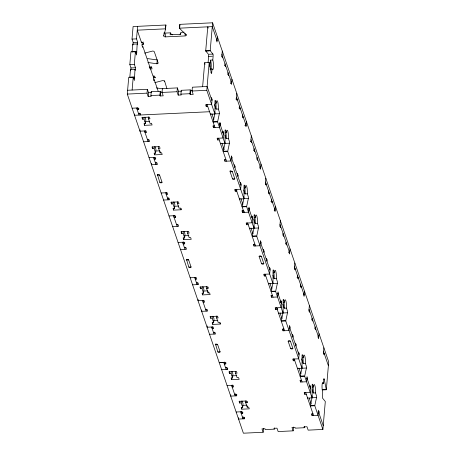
<?xml version="1.0" encoding="UTF-8"?>
<svg xmlns="http://www.w3.org/2000/svg" width="456" height="456" viewBox="0 0 456 456"><rect width="100%" height="100%" fill="white"/><g stroke="black" fill="none" stroke-linecap="round" stroke-linejoin="round"><path stroke-width="0.68" d="M263.477 428.446L263.146 432.265L243.396 433.2L127.287 94.079L128.729 77.303L133.232 77.092L134.389 80.484L134.976 69.443L130.479 69.66L129.817 77.303L134.32 77.087M130.821 69.871L130.986 67.955L129.829 64.564L130.923 51.824L135.421 51.613L136.583 55.005L137.171 43.964L132.673 44.175L132.086 52.035M133.015 44.386L133.18 42.476L132.018 39.085L133.095 26.556L165.887 25.006A1.533 0.844 4.9 0 1 165.91 25.257L165.277 27.594M132.115 90.043L133.232 77.092M134.976 69.443L135.267 70.292L135.489 67.744L134.326 64.353L135.421 51.613M137.171 43.964L137.461 44.813L137.683 42.266L136.521 38.874L137.598 26.345M134.651 114L134.543 115.277L209.549 111.731M142.107 44.3L143.606 44.226L143.024 42.533L141.525 42.602L141.582 41.963M142.272 42.385L141.998 45.572L142.58 47.27L142.688 45.993L149.386 65.561L149.277 66.838L149.859 68.531L150.024 66.622M137.37 107.781L137.205 109.691L138.704 109.622L138.812 108.346M143.024 42.533L143.081 41.895M143.606 44.226L143.663 43.588M139.205 113.151L139.046 115.06L136.623 107.998M140.653 113.715L140.545 114.992L139.963 113.293L138.464 113.367M140.095 129.897L139.986 131.168L145.988 130.889L146.564 132.582L145.065 132.656L145.23 130.741M148.645 116.97L148.479 118.879L150.013 123.359L151.512 123.285L152.093 124.984L144.592 125.337L144.016 123.644L145.515 123.57L143.982 119.09L142.483 119.164L142.642 117.255M143.982 119.09L144.147 117.181M211.96 100.628L207.127 86.497L192.375 87.199L192.044 91.018L193.207 94.409L190.203 94.552L190.534 90.727L190.243 89.883L181.243 90.305L180.912 94.13L181.203 94.979L178.205 95.116L178.53 91.297L177.373 87.905L162.37 88.612L162.04 92.437L163.202 95.828L160.198 95.971L160.529 92.146L160.238 91.303L151.238 91.724L150.907 95.549L151.198 96.393L148.2 96.535L147.037 93.144L147.368 89.325L127.617 90.259M144.592 125.337L144.757 123.428M145.515 123.57L145.84 119.751L144.968 117.192M153.598 77.856L155.097 77.788L154.516 76.089L153.016 76.163L150.548 68.953L150.714 67.043M148.2 96.535L148.531 92.716L147.368 89.325M150.548 68.953L152.047 68.884L151.523 66.553M148.28 139.644L148.114 141.554L144.484 130.957M153.763 75.947L153.49 79.133L154.065 80.826L154.179 79.555L158.158 91.171M155.097 77.788L155.154 77.149M147.886 62.506L156.91 63.777L157.183 60.597M158.751 146.49L158.585 148.399L160.119 152.88L161.623 152.806L162.199 154.504L154.698 154.858L154.122 153.159L155.621 153.091L154.088 148.61L152.589 148.685L152.749 146.769M151.586 163.453L151.477 164.73L157.474 164.445L156.892 162.752L155.393 162.82M163.744 35.46L163.801 34.827M163.909 33.55L163.966 32.912M154.088 148.61L154.253 146.701M154.299 157.234L154.139 159.15L155.638 159.076L155.747 157.804M154.698 154.858L154.863 152.948M160.198 95.971L159.908 95.122L160.238 91.303M186.247 34.399L186.196 35.032A1.533 0.844 4.9 0 1 184.982 35.956L165.482 36.873A1.533 0.844 4.9 0 1 163.693 36.098L165.579 29.076L165.887 25.006M165.482 36.873L165.756 33.693M155.621 153.091L155.952 149.266L155.074 146.707M156.14 162.604L155.975 164.519L153.558 157.451M166.902 88.521L164.508 80.718M157.417 174.454L159.771 182.286A1.151 0.633 4.9 0 0 161.116 182.867A1.151 0.633 4.9 0 0 162.022 182.178L159.606 175.115A1.151 0.633 4.9 0 0 158.26 174.534A1.151 0.633 4.9 0 0 157.354 175.218L159.606 175.115M164.422 32.729A1.533 0.844 4.9 0 0 165.813 33.054L170.31 32.838L170.145 34.753L180.65 34.257L180.81 32.342L184.19 32.182M160.119 152.88L160.233 151.603M186.196 35.032L179.63 28.414A1.533 0.844 4.9 0 1 179.487 28.169L179.818 24.35L212.604 22.8L328.713 361.921L326.319 389.766L322.569 389.943M179.687 27.776L179.909 25.228M166.394 192.563L166.229 194.473L167.734 194.404L167.152 192.706L161.15 192.991M178.205 95.116L177.042 91.73L177.373 87.905M168.235 197.932L168.07 199.842L165.653 192.78M185.039 35.317L185.204 33.408M181.231 208.489L181.123 209.766L173.622 210.119L173.041 208.42L174.54 208.352L173.006 203.872L171.507 203.946L171.673 202.031M173.006 203.872L173.172 201.962M173.622 210.119L173.787 208.21M174.54 208.352L174.87 204.527L173.992 201.968M174.255 215.523L174.095 217.432L175.594 217.364L175.702 216.087M181.123 209.766L180.542 208.067L179.043 208.141L177.509 203.661L177.675 201.751M177.304 224.426L177.139 226.336L173.514 215.739M190.203 94.552L189.913 93.702L190.243 89.883M187.781 231.266L187.615 233.176L189.149 237.656L190.648 237.587L191.229 239.28L183.728 239.639L183.147 237.941L184.646 237.872L183.112 233.392L181.613 233.461L181.779 231.551M183.112 233.392L183.278 231.483M183.329 242.016L183.164 243.926L184.663 243.857L184.771 242.581M183.728 239.639L183.893 237.724M184.646 237.872L184.976 234.048L184.099 231.488M185.165 247.386L185.005 249.295L182.582 242.233M186.447 259.236L188.801 267.068A1.151 0.633 4.9 0 0 190.141 267.649A1.151 0.633 4.9 0 0 191.047 266.959L188.63 259.897A1.151 0.633 4.9 0 0 187.285 259.31A1.151 0.633 4.9 0 0 186.379 260L188.63 259.897M202.624 86.714L204.693 62.689L209.19 62.472A1.533 0.302 87.3 0 1 209.27 62.768L211.299 73.182A1.533 0.302 87.3 0 0 211.698 72.755L212.029 68.93A5.364 1.054 87.3 0 0 213.425 67.442A5.364 1.054 87.3 0 0 212.792 60.015L213.123 56.191A1.533 0.302 87.3 0 0 212.941 54.07L210.296 50.838A1.533 0.302 87.3 0 1 210.21 50.644L212.604 22.8M208.09 62.614L208.62 56.407A1.533 0.302 87.3 0 0 208.443 54.281L205.798 51.049A1.533 0.302 87.3 0 1 205.707 50.861L207.776 26.836L208.227 28.141M210.427 113.829A1.533 0.302 87.3 0 1 210.41 114.228L214.907 114.017L206.796 90.322L209.19 62.472M207.714 106.356L206.215 106.43L206.38 104.521M209.948 67.055L210.547 60.118L212.792 60.015M195.424 277.339L195.259 279.254L196.758 279.18L196.177 277.487L190.175 277.772M211.379 98.935L211.493 97.658L212.074 99.357L211.635 104.452L205.633 104.732L206.215 106.43M216.537 39.056L216.423 40.333L217.005 42.026L217.444 36.93M197.26 282.709L197.095 284.624L194.678 277.556M198.149 299.455L198.041 300.732L204.037 300.447L204.619 302.146L203.119 302.214L203.285 300.304M220.402 125.286L220.516 124.009L219.934 122.316L219.496 127.412L213.493 127.697L213.659 125.788M206.699 286.528L206.534 288.443L208.067 292.917L209.566 292.849L210.148 294.542L202.646 294.901L202.065 293.202L203.57 293.134L202.036 288.654L200.532 288.722L200.697 286.813M222.283 51.061L221.844 56.156L222.425 57.849L222.534 56.578L221.787 56.612M222.021 54.116L221.952 54.88L231.631 83.14L230.297 83.203M202.036 288.654L202.196 286.744M202.646 294.901L202.812 292.986M201.774 310.057L201.666 311.328L207.668 311.043L207.087 309.35L205.588 309.419M203.57 293.134L203.895 289.309L203.023 286.75M219.205 139.918L217.7 139.986L217.865 138.077M225.002 63.783L224.893 65.06L225.475 66.753L225.583 65.482L224.58 65.527M206.534 288.443L208.033 288.369L208.147 287.098M206.334 309.202L206.169 311.117L202.538 300.515M208.067 292.917L208.175 291.646M222.87 132.491L222.978 131.22L223.56 132.913L223.121 138.008L217.124 138.293L217.7 139.986M228 72.544L227.892 73.821L228.473 75.514L228.581 74.242L227.829 74.277M207.218 325.949L207.109 327.226L213.112 326.941L213.693 328.639L212.188 328.708L212.353 326.798M220.362 322.791L220.254 324.062L212.752 324.415L212.171 322.723L213.676 322.648L212.143 318.174L210.638 318.242L210.803 316.333M231.049 81.447L230.941 82.718L231.517 84.417L231.956 79.321M231.893 158.842L232.001 157.571L231.426 155.872L230.987 160.974L224.985 161.253L225.15 159.344M212.143 318.174L212.302 316.259M212.752 324.415L212.918 322.506M213.676 322.648L214.001 318.829L213.129 316.27M214.195 332.167L214.029 334.077L211.612 327.015M220.254 324.062L219.672 322.369L218.173 322.438L216.64 317.957L216.805 316.048M236.795 93.451L236.356 98.547L236.938 100.24L237.046 98.969L235.798 99.026M230.223 170.504L230.115 171.781L232.531 178.849A1.151 0.633 4.9 0 0 233.877 179.43A1.151 0.633 4.9 0 0 234.783 178.741L232.36 171.673A1.151 0.633 4.9 0 0 231.021 171.091A1.151 0.633 4.9 0 0 230.115 171.781L232.36 171.673M215.471 344.018L217.825 351.844A1.151 0.633 4.9 0 0 219.171 352.431A1.151 0.633 4.9 0 0 220.077 351.741L217.654 344.673A1.151 0.633 4.9 0 0 216.315 344.092A1.151 0.633 4.9 0 0 215.409 344.782L217.654 344.673M234.361 166.052L234.469 164.776L235.051 166.474L234.943 167.745M239.514 106.174L239.406 107.451L239.987 109.144L240.095 107.867L238.972 107.924M236.852 189.867L236.738 191.138L235.239 191.212L235.404 189.297M237.359 174.813L237.468 173.536L238.049 175.235L237.941 176.506M242.512 114.935L242.404 116.206L242.985 117.904L243.094 116.628L242.347 116.668M224.449 362.121L224.284 364.03L225.783 363.962L225.897 362.685M240.409 183.711L240.517 182.44L241.099 184.133L240.66 189.229L234.658 189.514L235.239 191.212M245.562 123.838L245.453 125.109L246.035 126.808L246.474 121.712M226.29 367.49L226.125 369.4L223.702 362.338L219.205 362.548L225.207 362.263L225.783 363.962M221.622 369.616L227.624 369.332L227.732 368.055M249.432 210.068L249.54 208.791L248.959 207.098L248.52 212.194L242.518 212.473L242.683 210.564M235.723 371.309L235.558 373.219L237.097 377.699L238.596 377.631L239.178 379.324L231.676 379.677L231.095 377.984L232.594 377.91L231.061 373.435L229.562 373.504L229.727 371.594M244.131 211.134L244.023 212.405L236.157 189.445M251.307 135.842L250.868 140.938L251.45 142.631L251.564 141.36L250.31 141.417M231.061 373.435L231.226 371.52M231.676 379.677L231.836 377.767M230.804 394.833L230.696 396.11L236.692 395.825L236.806 394.548M232.594 377.91L232.925 374.091L232.047 371.532M232.309 385.081L232.144 386.996L233.649 386.922L233.067 385.229L227.065 385.514M248.229 224.7L246.73 224.768L246.895 222.859M254.026 148.565L253.918 149.836L254.499 151.535L254.608 150.258L253.61 150.309M235.359 393.984L235.193 395.893L231.568 385.297M251.9 217.273L252.008 215.996L252.59 217.694L252.151 222.79L246.149 223.075L246.73 224.768M257.03 157.326L256.916 158.597L257.498 160.295L257.606 159.019L256.859 159.058M245.83 400.83L245.67 402.739L247.203 407.219L248.702 407.145L249.284 408.844L241.783 409.197L241.201 407.499L242.7 407.43L241.167 402.95L239.668 403.024L239.833 401.109M260.074 166.229L259.966 167.5L260.547 169.199L260.986 164.103M238.665 417.799L238.556 419.07L244.558 418.785L244.667 417.514M260.923 243.624L261.031 242.353L260.45 240.654L260.011 245.75L254.009 246.035L254.174 244.125M241.167 402.95L241.332 401.041M241.384 411.574L241.218 413.489L242.717 413.415L242.826 412.144M241.783 409.197L241.948 407.288M242.7 407.43L243.031 403.611L242.153 401.046M243.168 417.582L243.054 418.859L240.637 411.791M265.825 178.228L265.386 183.323L265.962 185.022L266.076 183.745L265.324 183.785M245.67 402.739L247.169 402.665L247.277 401.394M247.203 407.219L247.312 405.943M263.386 250.828L263.5 249.557L264.075 251.25L263.967 252.527M268.544 190.956L268.43 192.227L269.011 193.925L269.12 192.649M265.768 275.92L264.269 275.988L264.429 274.079M266.389 259.589L266.498 258.318L267.079 260.011L266.965 261.288M271.542 199.717L271.434 200.988L272.01 202.686L272.124 201.41L270.87 201.472M269.433 268.493L269.547 267.222L270.123 268.915L269.684 274.01L263.688 274.295L264.269 275.988M274.586 208.614L274.478 209.891L275.059 211.584L275.498 206.488M278.456 294.844L278.565 293.573L277.989 291.874L277.55 296.97L271.548 297.255L271.713 295.345M280.337 220.618L279.898 225.714L280.48 227.413L280.588 226.136L279.836 226.176M277.368 308.205L277.254 309.476L275.755 309.55L275.92 307.64M283.056 233.347L282.948 234.618L283.524 236.316L283.638 235.04L282.885 235.074M280.924 302.054L281.033 300.778L281.614 302.476L281.175 307.572L275.173 307.851L275.755 309.55M286.054 242.107L285.946 243.379L286.528 245.077L286.636 243.8L285.388 243.857M289.104 251.005L288.99 252.282L289.571 253.975L290.01 248.879M263.146 432.265L261.983 428.874L264.987 428.731L265.272 429.58L274.278 429.153L274.387 427.882M289.948 328.405L290.056 327.129L289.474 325.436L289.036 330.532L283.039 330.817L283.199 328.901M294.85 263.009L294.411 268.105L294.992 269.804L295.1 268.527L294.354 268.561M292.416 335.61L292.524 334.339L293.105 336.032L292.997 337.309M297.568 275.732L297.46 277.009L298.042 278.701L298.15 277.43L297.021 277.482M294.793 360.702L293.293 360.77L293.459 358.861M295.414 344.371L295.522 343.1L296.104 344.793L295.995 346.07M300.567 284.493L300.458 285.769L301.04 287.462L301.148 286.191L300.396 286.225M298.463 353.275L298.572 351.998L299.153 353.696L298.714 358.792L292.712 359.077L293.293 360.77M303.616 293.396L303.508 294.673L304.089 296.366L304.522 291.27M274.278 429.153L273.988 428.309L276.986 428.167L278.149 431.558L293.151 430.846L293.476 427.027M307.486 379.626L307.595 378.355L307.013 376.656L306.575 381.752L300.572 382.037L300.738 380.127M309.362 305.4L308.923 310.496L309.504 312.195L309.613 310.918L308.866 310.952M306.284 394.258L304.785 394.332L304.95 392.416M312.081 318.123L311.972 319.399L312.554 321.092L312.662 319.821L311.665 319.867M293.151 430.846L291.988 427.454L294.986 427.318L295.277 428.161L304.277 427.739L304.391 426.463M309.949 386.83L310.063 385.559L310.644 387.252L310.205 392.348L304.203 392.633L304.785 394.332M315.079 326.884L314.971 328.16L315.552 329.853L315.66 328.582L314.914 328.616M318.128 335.787L318.02 337.058L318.601 338.757L319.04 333.661M318.972 413.187L319.086 411.91L318.505 410.218L318.066 415.313L312.064 415.593L312.229 413.683M323.874 347.791L323.435 352.887L324.017 354.58L324.13 353.309L323.378 353.343M304.277 427.739L303.987 426.89L306.991 426.748L308.153 430.139L322.905 429.444L325.299 401.593A1.533 0.302 87.3 0 0 325.213 401.405L322.569 398.173A1.533 0.302 87.3 0 1 322.386 396.047L322.717 392.228A5.364 1.054 87.3 0 1 322.084 384.801A5.364 1.054 87.3 0 1 323.481 383.308L323.811 379.489A1.533 0.302 87.3 0 1 324.21 379.061L326.239 389.47A1.533 0.302 87.3 0 0 326.319 389.766M220.533 143.452A1.528 0.302 87.3 0 1 220.516 143.748L225.013 143.537L217.603 121.889L213.1 122.1A1.533 0.302 87.3 0 1 213.146 121.769L214.844 113.909A1.533 0.302 87.3 0 0 214.668 111.783M215.135 103.147L216.264 103.096A5.364 1.054 87.3 0 1 217.66 101.602A5.364 1.054 87.3 0 1 218.293 109.03L219.165 111.572A1.533 0.302 87.3 0 1 219.347 113.692L217.649 121.558A1.533 0.302 87.3 0 0 217.603 121.889M239.451 198.611A1.533 0.302 87.3 0 1 239.434 199.01L243.937 198.799L227.709 151.403L223.206 151.62A1.533 0.302 87.3 0 1 223.252 151.289L224.95 143.423A1.533 0.302 87.3 0 0 224.968 142.591M225.247 132.667L226.37 132.611A5.364 1.054 87.3 0 1 227.772 131.123A5.364 1.054 87.3 0 1 228.399 138.544L229.271 141.092A1.533 0.302 87.3 0 1 229.453 143.212L227.755 151.078A1.533 0.302 87.3 0 0 227.709 151.403M249.557 228.234A1.528 0.302 87.3 0 1 249.54 228.53L254.043 228.313L246.628 206.665L242.13 206.881A1.533 0.302 87.3 0 1 242.17 206.551L243.874 198.685A1.533 0.302 87.3 0 0 243.743 196.741M244.165 187.929L245.288 187.872A5.364 1.054 87.3 0 1 246.69 186.384A5.364 1.054 87.3 0 1 247.323 193.811L248.195 196.354A1.533 0.302 87.3 0 1 248.372 198.474L246.673 206.34A1.533 0.302 87.3 0 0 246.628 206.665M268.481 283.387A1.533 0.302 87.3 0 1 268.459 283.792L272.962 283.575L256.734 236.185L252.236 236.396A1.533 0.302 87.3 0 1 252.276 236.071L253.981 228.205A1.533 0.302 87.3 0 0 253.798 226.085M254.271 217.444L255.394 217.392A5.364 1.054 87.3 0 1 256.796 215.899A5.364 1.054 87.3 0 1 257.429 223.326L258.301 225.868A1.533 0.302 87.3 0 1 258.478 227.994L256.779 235.855A1.533 0.302 87.3 0 0 256.734 236.185M278.582 313.015A1.533 0.302 87.3 0 1 278.57 313.306L283.068 313.095L275.658 291.447L271.155 291.658A1.533 0.302 87.3 0 1 271.2 291.333L272.899 283.467M273.19 272.705L274.318 272.654A5.364 1.054 87.3 0 1 275.715 271.16A5.364 1.054 87.3 0 1 276.347 278.587L277.219 281.13A1.533 0.302 87.3 0 1 277.402 283.256L275.698 291.116A1.533 0.302 87.3 0 0 275.658 291.447M297.506 368.169A1.533 0.302 87.3 0 1 297.489 368.568L301.986 368.357L285.764 320.967L281.261 321.178A1.533 0.302 87.3 0 1 281.306 320.847L283.005 312.987A1.533 0.302 87.3 0 0 282.965 311.533M283.296 302.225L284.424 302.174A5.364 1.054 87.3 0 1 285.821 300.681A5.364 1.054 87.3 0 1 286.453 308.108L287.326 310.65A1.533 0.302 87.3 0 1 287.508 312.77L285.804 320.636A1.533 0.302 87.3 0 0 285.764 320.967M307.606 397.894A1.533 0.302 87.3 0 1 307.595 398.088L312.092 397.877L304.682 376.228L300.185 376.439A1.533 0.302 87.3 0 1 300.225 376.109L301.923 368.248A1.533 0.302 87.3 0 0 301.747 366.122M302.22 357.487L303.343 357.436A5.364 1.054 87.3 0 1 304.745 355.942A5.364 1.054 87.3 0 1 305.377 363.369L306.244 365.911A1.533 0.302 87.3 0 1 306.426 368.032L304.728 375.898A1.533 0.302 87.3 0 0 304.682 376.228M322.905 429.444L314.788 405.743L310.291 405.96A1.533 0.302 87.3 0 1 310.331 405.629L312.035 397.763A1.533 0.302 87.3 0 0 311.853 395.643M312.326 387.007L313.449 386.95A5.364 1.054 87.3 0 1 314.851 385.462A5.364 1.054 87.3 0 1 315.484 392.89L316.35 395.432A1.533 0.302 87.3 0 1 316.532 397.552L314.834 405.418A1.533 0.302 87.3 0 0 314.788 405.743M144.677 53.135L152.555 51.061A1.533 0.844 4.9 0 1 154.345 51.841L158.118 62.86A1.533 0.844 4.9 0 1 156.91 63.777M154.784 82.65L162.661 80.581A1.533 0.844 4.9 0 1 164.451 81.356M179.487 28.169L212.279 26.625L217.119 40.749M132.018 39.085L136.521 38.874M133.18 42.476L137.683 42.266M132.012 51.819L136.515 51.608M134.93 52.543L136.806 52.457M205.707 50.861L210.21 50.644M205.798 51.049L209.549 50.872M209.19 54.247L212.941 54.07M208.62 56.407L212.371 56.23M129.829 64.564L134.326 64.353M130.986 67.955L135.489 67.744M149.471 67.283L151.466 67.186M209.777 69.038L212.029 68.93M210.946 72.789L211.698 72.755M133.363 77.993L134.611 77.936M148.531 92.716L151.529 92.574L151.238 91.724M160.529 92.146L162.33 92.061M178.53 91.297L181.534 91.154M190.534 90.727L192.335 90.641M127.287 94.079L147.037 93.144M162.04 92.437L177.042 91.73M192.044 91.018L206.796 90.322M150.907 95.549L159.908 95.122M180.912 94.13L189.913 93.702M211.322 99.391L212.074 99.357M132.126 108.209L138.122 107.924L138.704 109.622M214.462 104.521L216.047 109.132L218.293 109.03M215.597 113.869L219.347 113.692M148.479 118.879L149.978 118.811L149.403 117.112L141.901 117.466L142.483 119.164M144.922 121.518L149.699 121.29M213.146 121.769L216.896 121.592M219.262 124.072L220.516 124.009M214.411 125.93L212.912 125.998L213.493 127.697M244.809 125.594L246.143 125.531L236.464 97.27M222.813 132.947L223.56 132.913M147.533 139.861L149.032 139.787L149.614 141.485L143.611 141.77M225.025 135.358L226.153 138.652L228.399 138.544M225.703 143.389L229.453 143.212M158.585 148.399L160.09 148.325L159.509 146.632L152.008 146.986L152.589 148.685M155.713 151.004L159.805 150.811M223.252 151.289L227.002 151.113M149.055 157.662L155.057 157.383L155.638 159.076M231.255 157.605L232.001 157.571M225.902 159.486L224.403 159.56L224.985 161.253M234.298 166.508L235.051 166.474M259.658 167.968L260.655 167.922L250.982 139.661M237.302 175.269L238.049 175.235M159.771 182.286L162.022 182.178M232.531 178.849L234.783 178.741M239.85 184.195L241.099 184.133M243.715 189.958L245.071 193.914L247.323 193.811M167.489 198.149L168.988 198.075L169.569 199.774L163.567 200.053M244.621 198.651L248.372 198.474M177.509 203.661L179.008 203.587L178.427 201.894L170.926 202.247L171.507 203.946M174.631 206.266L178.724 206.072M242.17 206.551L245.921 206.374M248.788 208.825L249.54 208.791M243.441 210.712L241.942 210.78L242.518 212.473M274.17 210.358L275.167 210.313L265.495 182.052M169.011 215.95L175.013 215.665L175.594 217.364M251.837 217.729L252.59 217.694M176.557 224.643L178.062 224.569L178.644 226.267L172.642 226.546M253.787 219.364L255.178 223.434L257.429 223.326M254.727 228.171L258.478 227.994M187.615 233.176L189.115 233.107L188.533 231.414L181.032 231.768L181.613 233.461M184.737 235.78L188.83 235.587M252.276 236.071L256.027 235.894M178.085 242.444L184.081 242.159L184.663 243.857M260.279 242.387L261.031 242.353M184.423 247.602L185.923 247.528L186.504 249.227L180.502 249.512M254.932 244.268L253.428 244.342L254.009 246.035M263.329 251.29L264.075 251.25M288.682 252.749L289.685 252.704L280.007 224.443M259.139 256.563L261.391 256.454L263.807 263.522A1.151 0.633 4.9 0 1 262.901 264.206A1.151 0.633 4.9 0 1 261.556 263.625L259.139 256.563A1.151 0.633 4.9 0 1 260.045 255.873A1.151 0.633 4.9 0 1 261.391 256.454M265.825 260.074L267.079 260.011M188.801 267.068L191.047 266.959M261.556 263.625L263.807 263.522M269.376 268.949L270.123 268.915M272.967 275.395L274.096 278.696L276.347 278.587M196.519 282.925L198.018 282.857L198.599 284.55L192.597 284.835M273.651 283.432L277.402 283.256M203.661 291.042L207.748 290.848M271.2 291.333L274.951 291.156M277.818 293.607L278.565 293.573M272.466 295.488L270.967 295.562L271.548 297.255M280.366 302.533L281.614 302.476M282.851 304.255L284.202 308.216L286.453 308.108M283.757 312.947L287.508 312.77M216.64 317.957L218.139 317.889L217.558 316.19L210.062 316.544L210.638 318.242M213.767 320.562L217.854 320.368M281.306 320.847L285.057 320.671M289.309 327.169L290.056 327.129M213.448 332.384L214.947 332.31L215.528 334.009L209.526 334.288M283.957 329.05L282.458 329.118L283.039 330.817M291.857 336.089L293.105 336.032M288.163 341.339L290.415 341.236L292.837 348.298A1.151 0.633 4.9 0 1 291.925 348.988A1.151 0.633 4.9 0 1 290.586 348.407L288.163 341.339A1.151 0.633 4.9 0 1 289.075 340.655A1.151 0.633 4.9 0 1 290.415 341.236M295.357 344.827L296.104 344.793M217.825 351.844L220.077 351.741M290.586 348.407L292.837 348.298M298.401 353.731L299.153 353.696M301.547 358.861L303.126 363.478L305.377 363.369M225.543 367.707L227.042 367.633L227.624 369.332M302.676 368.209L306.426 368.032M235.558 373.219L237.063 373.15L236.482 371.452L228.98 371.811L229.562 373.504M232.001 375.858L236.778 375.63M300.225 376.109L303.975 375.932M306.842 378.389L307.595 378.355M323.464 379.096L324.21 379.061M301.496 380.27L299.991 380.338L300.572 382.037M322.358 383.365L323.481 383.308M309.892 387.292L310.644 387.252M322.363 389.658L325.487 389.51M234.612 394.201L236.111 394.132L236.692 395.825M312.103 389.698L313.232 392.992L315.484 392.89M312.782 397.729L316.532 397.552M242.791 405.344L246.884 405.15M310.331 405.629L314.081 405.452M236.134 412.007L242.136 411.722L242.717 413.415M317.832 411.967L319.086 411.91M242.472 417.16L243.977 417.092L244.558 418.785M312.981 413.826L311.482 413.9L312.064 415.593M147.567 58.596L157.234 59.958A1.533 0.844 4.9 0 0 157.502 59.93M156.385 87.928L162.832 88.84M294.519 266.834L304.198 295.095M309.031 309.225L318.71 337.48M323.549 351.61L328.383 365.74M216.264 103.096L215.392 100.548A1.533 0.302 87.3 0 0 214.993 100.975L214.93 113.618A1.533 0.302 87.3 0 1 214.907 114.017M226.37 132.611L225.498 130.068A1.533 0.302 87.3 0 0 225.099 130.496L225.036 143.133A1.528 0.302 87.3 0 1 225.013 143.537M245.288 187.872L244.422 185.33A1.533 0.302 87.3 0 0 244.017 185.757L243.954 198.394A1.533 0.302 87.3 0 1 243.937 198.799M255.394 217.392L254.528 214.85A1.533 0.302 87.3 0 0 254.123 215.278L254.06 227.915A1.528 0.302 87.3 0 1 254.043 228.313M274.318 272.654L273.446 270.112A1.533 0.302 87.3 0 0 273.047 270.539L272.979 283.176A1.533 0.302 87.3 0 1 272.962 283.575M284.424 302.174L283.552 299.632A1.533 0.302 87.3 0 0 283.153 300.054L283.085 312.696A1.533 0.302 87.3 0 1 283.068 313.095M303.343 357.436L302.47 354.893A1.533 0.302 87.3 0 0 302.072 355.315L302.009 367.958A1.533 0.302 87.3 0 1 301.986 368.357M313.449 386.95L312.577 384.408A1.533 0.302 87.3 0 0 312.178 384.835L312.115 397.478A1.533 0.302 87.3 0 1 312.092 397.877M219.826 123.587L223.451 134.189M231.312 157.149L240.99 185.41M248.851 208.369L252.476 218.965M260.342 241.931L270.015 270.191M277.875 293.151L281.506 303.747M289.366 326.707L299.045 354.967M306.905 377.933L310.53 388.529M318.396 411.489L323.23 425.619M211.869 113.715L213.858 119.523M221.964 143.195L224.175 149.653M240.893 198.497L242.883 204.305M250.988 227.977L252.977 233.785M269.923 283.279L271.913 289.087M280.018 312.759L282.007 318.567M298.948 368.055L300.937 373.863M309.265 398.185L311.254 403.993M207.132 104.663L214.993 127.623M218.623 138.225L226.484 161.185M247.648 223.001L255.508 245.966M265.187 274.221L273.047 297.187M276.678 307.783L284.538 330.742M294.211 359.003L302.072 381.963M305.702 392.565L313.563 415.524M141.525 42.602L137.267 30.17L165.562 28.831A1.533 0.844 4.9 0 1 165.579 29.076M132.673 44.175L132.964 45.024M208.033 288.369L207.451 286.676L199.95 287.029L200.532 288.722M247.169 402.665L246.588 400.972L239.086 401.326L239.668 403.024M130.479 69.66L130.695 70.292M205.023 64.285L204.772 62.985A1.533 0.302 87.3 0 0 204.693 62.689M210.547 60.118A5.364 1.054 87.3 0 1 210.934 69.09M215.791 103.278A5.364 1.054 87.3 0 1 216.047 109.132M225.897 132.793A5.364 1.054 87.3 0 1 226.153 138.652M244.815 188.054A5.364 1.054 87.3 0 1 245.071 193.914M254.921 217.575A5.364 1.054 87.3 0 1 255.178 223.434M272.922 282.937A1.533 0.302 87.3 0 1 272.916 283.222M273.839 272.836A5.364 1.054 87.3 0 1 274.096 278.696M283.945 302.356A5.364 1.054 87.3 0 1 284.202 308.216M302.869 357.618A5.364 1.054 87.3 0 1 303.126 363.478M312.976 387.133A5.364 1.054 87.3 0 1 313.232 392.992M179.875 24.47A1.533 0.844 4.9 0 1 179.818 24.35M180.804 33.499A5.364 2.953 4.9 0 1 179.995 34.513M172.567 34.867A5.364 2.953 4.9 0 1 170.31 32.838"/></g></svg>
